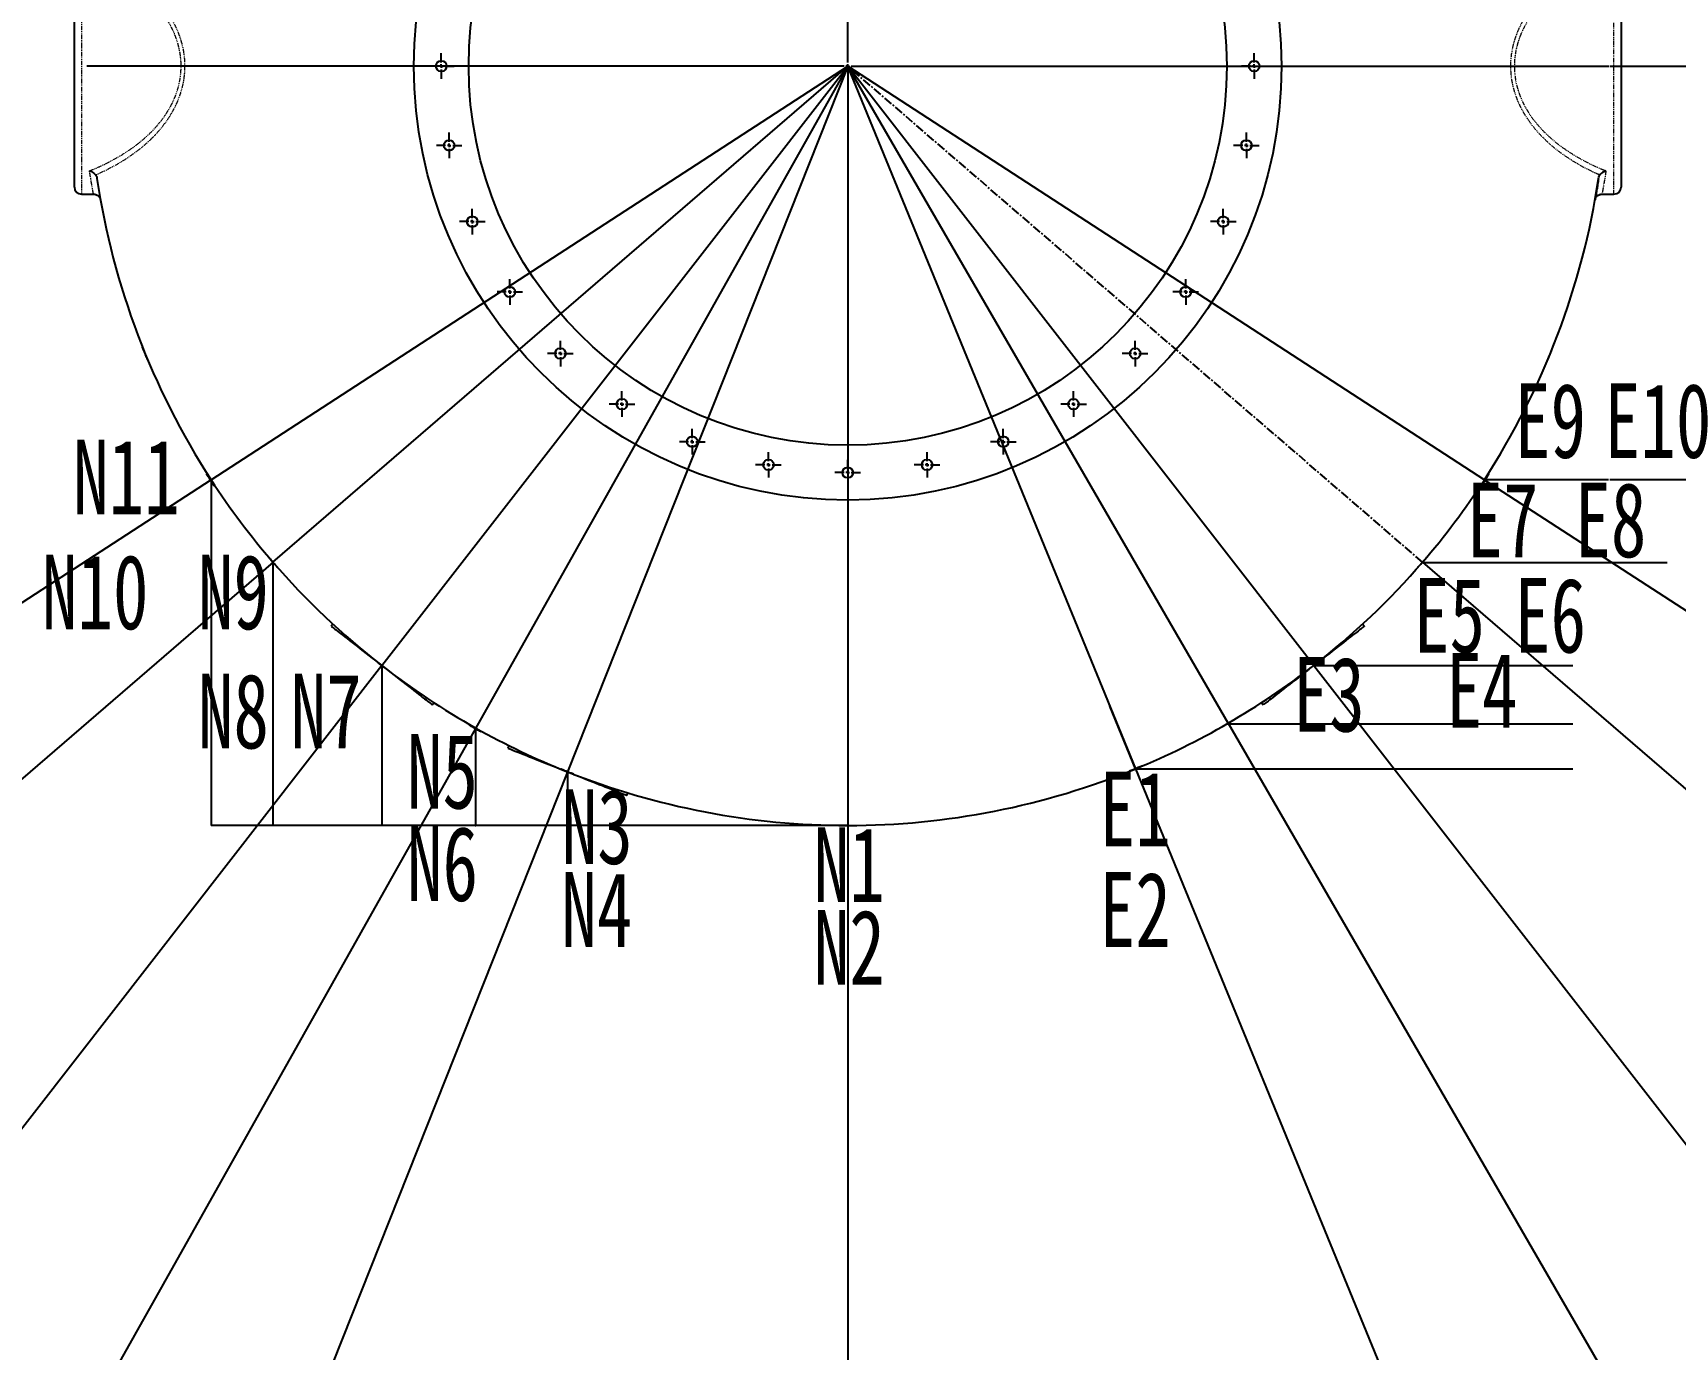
# Model space of a CAD drawing. Header units: millimetres. Extents: x -12403 to 8666, y -15213 to 13435.
# Drawn here: x -3255 to -876, y -13681 to -11775 of the extents above; entities that cross this region are included whole.
import ezdxf

# ---------------------------------------------------------------- set-up
doc = ezdxf.new("R2010")
doc.units = ezdxf.units.MM
doc.header["$PDSIZE"] = -1
doc.linetypes.add('CENTERX2', pattern=[20.32, 12.7, -2.54, 2.54, -2.54])
doc.linetypes.add('PHANTOM', pattern=[12.7, 6.35, -1.27, 1.27, -1.27, 1.27, -1.27])
doc.layers.add('10', color=7, linetype='Continuous')
doc.styles.add('SLDTEXTSTYLE0', font='TXT', dxfattribs={"width": 0.7})
doc.dimstyles.new('ISO-25', dxfattribs={"dimtxt": 2.5, "dimasz": 2.5, "dimexe": 1.25, "dimexo": 0.625, "dimtad": 1, "dimtxsty": 'Standard', "dimcen": 2.5, "dimadec": 0, "dimazin": 0, "dimtfac": 1, "dimtmove": 0, "dimatfit": 3, "dimfxl": 0, "dimarcsym": 0})
doc.dimstyles.new('SLDDIMSTYLE0', dxfattribs={"dimscale": 30, "dimtxt": 3.5, "dimasz": 3.5, "dimexe": 0, "dimexo": 0.0625, "dimgap": 0.875, "dimtad": 2, "dimdec": 1, "dimrnd": 1e-09, "dimzin": 12, "dimdsep": 46, "dimtxsty": 'SLDTEXTSTYLE0', "dimcen": 0.09, "dimadec": 0, "dimazin": 3, "dimtfac": 1, "dimtdec": 1, "dimtofl": 0, "dimtmove": 0, "dimatfit": 3, "dimfxl": 0, "dimfrac": 2, "dimtolj": 1, "dimtzin": 12, "dimarcsym": 0})

# ---------------------------------------------------------------- blocks, each defined once
blk = doc.blocks.new('*D232')
at = {"layer": '10', "color": 0, "lineweight": -2, "transparency": 16777216}
for p, q in [((-970.7, -11822.7), (-777.5, -11822.7)), ((-777.5, -12316.1), (-777.5, -11927.7)), ((-970.8, -12421.1), (-777.5, -12421.1))]:
    blk.add_line(p, q, dxfattribs=at)
at = {"layer": '10', "color": 0, "transparency": 16777216}
for points in [[(-795, -11927.7), (-760, -11927.7), (-777.5, -11822.7)], [(-795, -12316.1), (-760, -12316.1), (-777.5, -12421.1)]]:
    blk.add_solid(points, dxfattribs=at)
at = {"layer": 'Defpoints', "color": 0, "transparency": 16777216}
for p in [(-972.6, -11822.7), (-777.5, -11822.7), (-972.7, -12421.1)]:
    blk.add_point(p, dxfattribs=at)
at = {"layer": '10', "color": 0, "transparency": 16777216, "insert": (-751.3, -12069.2), "char_height": 105, "attachment_point": 2, "rotation": 90, "style": 'SLDTEXTSTYLE0'}
blk.add_mtext('\\A1;598.4', dxfattribs=at)
blk = doc.blocks.new('SW_CENTERMARKSYMBOL_37')
at = {"layer": '10', "color": 0}
for p, q in [((0, 0.167), (0, 20.417)), ((-0.167, 0), (-20.417, 0)), ((0, 0), (-0.083, 0)), ((0, 0), (0, 0.083)), ((0, 0), (0, -0.083)), ((0, 0), (0.083, 0)), ((0.167, 0), (20.417, 0)), ((0, -0.167), (0, -20.417))]:
    blk.add_line(p, q, dxfattribs=at)
blk = doc.blocks.new('SW_CENTERMARKSYMBOL_38')
at = {"layer": '10', "color": 0}
for p, q in [((-0.167, 0), (-0.6, 0)), ((0, 0), (-0.083, 0)), ((0, 0.167), (0, 0.6)), ((0, 0), (0, 0.083)), ((0, 0), (0, -0.083)), ((0, 0), (0.083, 0)), ((0.167, 0), (0.6, 0)), ((0, -0.167), (0, -0.6))]:
    blk.add_line(p, q, dxfattribs=at)
blk = doc.blocks.new('SW_CENTERMARKSYMBOL_39')
at = {"layer": '10', "color": 0}
for p, q in [((-0.167, 0), (-0.6, 0)), ((0, 0), (-0.083, 0)), ((0, 0.167), (0, 0.6)), ((0, 0), (0, 0.083)), ((0, 0), (0, -0.083)), ((0, 0), (0.083, 0)), ((0.167, 0), (0.6, 0)), ((0, -0.167), (0, -0.6))]:
    blk.add_line(p, q, dxfattribs=at)
blk = doc.blocks.new('SW_CENTERMARKSYMBOL_40')
at = {"layer": '10', "color": 0}
for p, q in [((-0.167, 0), (-0.6, 0)), ((0, 0), (-0.083, 0)), ((0, 0.167), (0, 0.6)), ((0, 0), (0, 0.083)), ((0, 0), (0, -0.083)), ((0, 0), (0.083, 0)), ((0.167, 0), (0.6, 0)), ((0, -0.167), (0, -0.6))]:
    blk.add_line(p, q, dxfattribs=at)
blk = doc.blocks.new('SW_CENTERMARKSYMBOL_41')
at = {"layer": '10', "color": 0}
for p, q in [((-0.167, 0), (-0.6, 0)), ((0, 0), (-0.083, 0)), ((0, 0.167), (0, 0.6)), ((0, 0), (0, 0.083)), ((0, 0), (0, -0.083)), ((0, 0), (0.083, 0)), ((0.167, 0), (0.6, 0)), ((0, -0.167), (0, -0.6))]:
    blk.add_line(p, q, dxfattribs=at)
blk = doc.blocks.new('SW_CENTERMARKSYMBOL_42')
at = {"layer": '10', "color": 0}
for p, q in [((-0.167, 0), (-0.6, 0)), ((0, 0), (-0.083, 0)), ((0, 0.167), (0, 0.6)), ((0, 0), (0, 0.083)), ((0, 0), (0, -0.083)), ((0, 0), (0.083, 0)), ((0.167, 0), (0.6, 0)), ((0, -0.167), (0, -0.6))]:
    blk.add_line(p, q, dxfattribs=at)
blk = doc.blocks.new('SW_CENTERMARKSYMBOL_43')
at = {"layer": '10', "color": 0}
for p, q in [((-0.167, 0), (-0.6, 0)), ((0, 0), (-0.083, 0)), ((0, 0.167), (0, 0.6)), ((0, 0), (0, 0.083)), ((0, 0), (0, -0.083)), ((0, 0), (0.083, 0)), ((0.167, 0), (0.6, 0)), ((0, -0.167), (0, -0.6))]:
    blk.add_line(p, q, dxfattribs=at)
blk = doc.blocks.new('SW_CENTERMARKSYMBOL_44')
at = {"layer": '10', "color": 0}
for p, q in [((-0.167, 0), (-0.6, 0)), ((0, 0), (-0.083, 0)), ((0, 0.167), (0, 0.6)), ((0, 0), (0, 0.083)), ((0, 0), (0, -0.083)), ((0, 0), (0.083, 0)), ((0.167, 0), (0.6, 0)), ((0, -0.167), (0, -0.6))]:
    blk.add_line(p, q, dxfattribs=at)
blk = doc.blocks.new('SW_CENTERMARKSYMBOL_45')
at = {"layer": '10', "color": 0}
for p, q in [((-0.167, 0), (-0.6, 0)), ((0, 0), (-0.083, 0)), ((0, 0.167), (0, 0.6)), ((0, 0), (0, 0.083)), ((0, 0), (0, -0.083)), ((0, 0), (0.083, 0)), ((0.167, 0), (0.6, 0)), ((0, -0.167), (0, -0.6))]:
    blk.add_line(p, q, dxfattribs=at)
blk = doc.blocks.new('SW_CENTERMARKSYMBOL_46')
at = {"layer": '10', "color": 0}
for p, q in [((-0.167, 0), (-0.6, 0)), ((0, 0), (-0.083, 0)), ((0, 0.167), (0, 0.6)), ((0, 0), (0, 0.083)), ((0, 0), (0, -0.083)), ((0, 0), (0.083, 0)), ((0.167, 0), (0.6, 0)), ((0, -0.167), (0, -0.6))]:
    blk.add_line(p, q, dxfattribs=at)
blk = doc.blocks.new('SW_CENTERMARKSYMBOL_47')
at = {"layer": '10', "color": 0}
for p, q in [((-0.167, 0), (-0.6, 0)), ((0, 0), (-0.083, 0)), ((0, 0.167), (0, 0.6)), ((0, 0), (0, 0.083)), ((0, 0), (0, -0.083)), ((0, 0), (0.083, 0)), ((0.167, 0), (0.6, 0)), ((0, -0.167), (0, -0.6))]:
    blk.add_line(p, q, dxfattribs=at)
blk = doc.blocks.new('SW_CENTERMARKSYMBOL_48')
at = {"layer": '10', "color": 0}
for p, q in [((-0.167, 0), (-0.6, 0)), ((0, 0), (-0.083, 0)), ((0, 0.167), (0, 0.6)), ((0, 0), (0, 0.083)), ((0, 0), (0, -0.083)), ((0, 0), (0.083, 0)), ((0.167, 0), (0.6, 0)), ((0, -0.167), (0, -0.6))]:
    blk.add_line(p, q, dxfattribs=at)
blk = doc.blocks.new('SW_CENTERMARKSYMBOL_49')
at = {"layer": '10', "color": 0}
for p, q in [((-0.167, 0), (-0.6, 0)), ((0, 0), (-0.083, 0)), ((0, 0.167), (0, 0.6)), ((0, 0), (0, 0.083)), ((0, 0), (0, -0.083)), ((0, 0), (0.083, 0)), ((0.167, 0), (0.6, 0)), ((0, -0.167), (0, -0.6))]:
    blk.add_line(p, q, dxfattribs=at)
blk = doc.blocks.new('SW_CENTERMARKSYMBOL_50')
at = {"layer": '10', "color": 0}
for p, q in [((-0.167, 0), (-0.6, 0)), ((0, 0), (-0.083, 0)), ((0, 0.167), (0, 0.6)), ((0, 0), (0, 0.083)), ((0, 0), (0, -0.083)), ((0, 0), (0.083, 0)), ((0.167, 0), (0.6, 0)), ((0, -0.167), (0, -0.6))]:
    blk.add_line(p, q, dxfattribs=at)
blk = doc.blocks.new('SW_CENTERMARKSYMBOL_51')
at = {"layer": '10', "color": 0}
for p, q in [((-0.167, 0), (-0.6, 0)), ((0, 0), (-0.083, 0)), ((0, 0.167), (0, 0.6)), ((0, 0), (0, 0.083)), ((0, 0), (0, -0.083)), ((0, 0), (0.083, 0)), ((0.167, 0), (0.6, 0)), ((0, -0.167), (0, -0.6))]:
    blk.add_line(p, q, dxfattribs=at)
blk = doc.blocks.new('SW_CENTERMARKSYMBOL_52')
at = {"layer": '10', "color": 0}
for p, q in [((-0.167, 0), (-0.6, 0)), ((0, 0), (-0.083, 0)), ((0, 0.167), (0, 0.6)), ((0, 0), (0, 0.083)), ((0, 0), (0, -0.083)), ((0, 0), (0.083, 0)), ((0.167, 0), (0.6, 0)), ((0, -0.167), (0, -0.6))]:
    blk.add_line(p, q, dxfattribs=at)
blk = doc.blocks.new('SW_CENTERMARKSYMBOL_53')
at = {"layer": '10', "color": 0}
for p, q in [((-0.167, 0), (-0.6, 0)), ((0, 0), (-0.083, 0)), ((0, 0.167), (0, 0.6)), ((0, 0), (0, 0.083)), ((0, 0), (0, -0.083)), ((0, 0), (0.083, 0)), ((0.167, 0), (0.6, 0)), ((0, -0.167), (0, -0.6))]:
    blk.add_line(p, q, dxfattribs=at)
blk = doc.blocks.new('SW_CENTERMARKSYMBOL_54')
at = {"layer": '10', "color": 0}
for p, q in [((-0.167, 0), (-0.6, 0)), ((0, 0), (-0.083, 0)), ((0, 0.167), (0, 0.6)), ((0, 0), (0, 0.083)), ((0, 0), (0, -0.083)), ((0, 0), (0.083, 0)), ((0.167, 0), (0.6, 0)), ((0, -0.167), (0, -0.6))]:
    blk.add_line(p, q, dxfattribs=at)
blk = doc.blocks.new('SW_CENTERMARKSYMBOL_70')
at = {"layer": '10', "color": 0}
for p, q in [((0, 0.167), (0, 35.667)), ((-0.167, 0), (-35.667, 0)), ((0, 0), (-0.083, 0)), ((0, 0), (0, 0.083)), ((0, 0), (0, -0.083)), ((0, 0), (0.083, 0)), ((0.167, 0), (35.667, 0)), ((0, -0.167), (0, -35.667))]:
    blk.add_line(p, q, dxfattribs=at)
blk = doc.blocks.new('*D236')
at = {"color": 0, "lineweight": -2, "transparency": 16777216}
for p, q in [((-2480.7, -12844.5), (-2954.4, -14036.5)), ((-2074.7, -12922.3), (-2074.7, -14204.9))]:
    blk.add_line(p, q, dxfattribs=at)
for start, end in [(250.9181, 253.3323), (264.883, 267.4091)]:
    blk.add_arc((-2074.7, -11822.7), 2322.2, start, end, dxfattribs=at)
at = {"color": 0, "transparency": 16777216}
for points in [[(-2839.9, -14033.7), (-2827.8, -14000.9), (-2932.3, -13980.8)], [(-2179.3, -14125.1), (-2180, -14160.1), (-2074.7, -14144.9)]]:
    blk.add_solid(points, dxfattribs=at)
at = {"layer": 'Defpoints', "color": 0, "transparency": 16777216}
for p in [(-2074.7, -11822.7), (-2480.7, -12844.5), (-2074.7, -12922.3), (-2654.1, -14071.5)]:
    blk.add_point(p, dxfattribs=at)
at = {"color": 0, "transparency": 16777216, "insert": (-2511.3, -14103.5), "char_height": 105, "attachment_point": 5}
blk.add_mtext('21,7°', dxfattribs=at)
blk = doc.blocks.new('*D237')
at = {"color": 0, "lineweight": -2, "transparency": 16777216}
for p, q in [((-1657.7, -12840.1), (-1165.8, -14040.1)), ((-2074.7, -12922.3), (-2074.7, -14219.1))]:
    blk.add_line(p, q, dxfattribs=at)
for start, end in [(287.3968, 289.7138), (272.5751, 275.0243)]:
    blk.add_arc((-2074.7, -11822.7), 2336.4, start, end, dxfattribs=at)
at = {"color": 0, "transparency": 16777216}
for points in [[(-1292.8, -14005.9), (-1280.3, -14038.5), (-1188.5, -13984.6)], [(-1969.3, -14174.3), (-1970.1, -14139.3), (-2074.7, -14159.1)]]:
    blk.add_solid(points, dxfattribs=at)
at = {"layer": 'Defpoints', "color": 0, "transparency": 16777216}
for p in [(-2074.7, -11822.7), (-1657.7, -12840.1), (-2074.7, -12922.3), (-1772.6, -14139.5)]:
    blk.add_point(p, dxfattribs=at)
at = {"color": 0, "transparency": 16777216, "insert": (-1623.1, -14115.1), "char_height": 105, "attachment_point": 5}
blk.add_mtext('22,3°', dxfattribs=at)
blk = doc.blocks.new('*D242')
at = {"color": 0, "lineweight": -2, "transparency": 16777216}
for p, q in [((-1523.6, -12774.2), (-238.2, -14993.8)), ((-1657.7, -12840.1), (-684.8, -15213.4)), ((-805.3, -15196.3), (-1299.3, -15196.3))]:
    blk.add_line(p, q, dxfattribs=at)
for start, end in [(293.9581, 298.4084), (290.6198, 292.2889)]:
    blk.add_arc((-2074.7, -11822.7), 3604.5, start, end, dxfattribs=at)
at = {"color": 0, "transparency": 16777216}
for points in [[(-368.4, -14977.9), (-351.3, -15008.4), (-268.2, -14941.8)], [(-604.1, -15132.7), (-617.9, -15100.6), (-707.6, -15157.9)]]:
    blk.add_solid(points, dxfattribs=at)
at = {"layer": 'Defpoints', "color": 0, "transparency": 16777216}
for p in [(-2074.7, -11822.7), (-2074.7, -11822.7), (-1523.6, -12774.2), (-1657.7, -12840.1), (-411.4, -15020.5)]:
    blk.add_point(p, dxfattribs=at)
at = {"color": 0, "transparency": 16777216, "insert": (-1104.8, -15089.3), "char_height": 105, "attachment_point": 5}
blk.add_mtext('7,8°', dxfattribs=at)
blk = doc.blocks.new('*D243')
at = {"color": 0, "lineweight": -2, "transparency": 16777216}
for p, q in [((-1399.8, -12690.7), (101.6, -14621.8)), ((-1523.6, -12774.2), (-297.8, -14890.9)), ((-419.5, -14890.2), (-913.4, -14890.2))]:
    blk.add_line(p, q, dxfattribs=at)
for start, end in [(301.8036, 306.14), (298.3514, 300.0775)]:
    blk.add_arc((-2074.7, -11822.7), 3485.6, start, end, dxfattribs=at)
at = {"color": 0, "transparency": 16777216}
for points in [[(-29.6, -14623.6), (-8.5, -14651.6), (64.8, -14574.4)], [(-228.8, -14800), (-246.8, -14769.9), (-327.8, -14838.9)]]:
    blk.add_solid(points, dxfattribs=at)
at = {"layer": 'Defpoints', "color": 0, "transparency": 16777216}
for p in [(-2074.7, -11822.7), (-2074.7, -11822.7), (-1399.8, -12690.7), (-1523.6, -12774.2), (-62, -14668.5)]:
    blk.add_point(p, dxfattribs=at)
at = {"color": 0, "transparency": 16777216, "insert": (-718.9, -14783.2), "char_height": 105, "attachment_point": 5}
blk.add_mtext('7,8°', dxfattribs=at)
blk = doc.blocks.new('*D244')
at = {"color": 0, "lineweight": -2, "transparency": 16777216}
for p, q in [((-1242.2, -12541), (621.2, -14148.9)), ((-1399.8, -12690.7), (111, -14633.8))]:
    blk.add_line(p, q, dxfattribs=at)
for start, end in [(320.9281, 322.6467), (307.8661, 319.2096), (304.4289, 306.1475)]:
    blk.add_arc((-2074.7, -11822.7), 3500.7, start, end, dxfattribs=at)
at = {"color": 0, "transparency": 16777216}
for points in [[(656.6, -14040.5), (629.7, -14018), (575.7, -14109.7)], [(-20.2, -14635.6), (0.8, -14663.6), (74.1, -14586.4)]]:
    blk.add_solid(points, dxfattribs=at)
at = {"layer": 'Defpoints', "color": 0, "transparency": 16777216}
for p in [(-2074.7, -11822.7), (-2074.7, -11822.7), (-1242.2, -12541), (-1399.8, -12690.7), (251.7, -14438.7)]:
    blk.add_point(p, dxfattribs=at)
at = {"color": 0, "transparency": 16777216, "insert": (336.8, -14360.5), "char_height": 105, "attachment_point": 5}
blk.add_mtext('11,3°', dxfattribs=at)
blk = doc.blocks.new('*D245')
at = {"color": 0, "lineweight": -2, "transparency": 16777216}
for p, q in [((-1151.7, -12422.1), (1100.7, -13885)), ((-1242.2, -12541), (792, -14296.3))]:
    blk.add_line(p, q, dxfattribs=at)
for start, end in [(328.6126, 330.2272), (319.2096, 326.9981), (315.9805, 317.595)]:
    blk.add_arc((-2074.7, -11822.7), 3726.3, start, end, dxfattribs=at)
at = {"color": 0, "transparency": 16777216}
for points in [[(1121.2, -13772.8), (1091.5, -13754.2), (1050.4, -13852.3)], [(663.7, -14324), (689.9, -14347.3), (746.5, -14257.1)]]:
    blk.add_solid(points, dxfattribs=at)
at = {"layer": 'Defpoints', "color": 0, "transparency": 16777216}
for p in [(-2074.7, -11822.7), (-2074.7, -11822.7), (-1151.7, -12422.1), (-1242.2, -12541), (853.9, -14126.8)]:
    blk.add_point(p, dxfattribs=at)
at = {"color": 0, "transparency": 16777216, "insert": (905.4, -14059.9), "char_height": 105, "attachment_point": 5}
blk.add_mtext('7,8°', dxfattribs=at)
blk = doc.blocks.new('*D246')
at = {"color": 0, "lineweight": -2, "transparency": 16777216}
for p, q in [((-2614, -12782.1), (-3750.9, -14804.4)), ((-2480.7, -12844.5), (-3337.9, -15001.5)), ((-3812.2, -14699.2), (-4306.1, -14699.2))]:
    blk.add_line(p, q, dxfattribs=at)
for start, end in [(238.8664, 240.6566), (242.4469, 246.537)]:
    blk.add_arc((-2074.7, -11822.7), 3360.5, start, end, dxfattribs=at)
at = {"color": 0, "transparency": 16777216}
for points in [[(-3637.5, -14817.5), (-3620.8, -14786.7), (-3721.5, -14752.1)], [(-3406, -14889.3), (-3419.4, -14921.6), (-3315.7, -14945.7)]]:
    blk.add_solid(points, dxfattribs=at)
at = {"layer": 'Defpoints', "color": 0, "transparency": 16777216}
for p in [(-2074.7, -11822.7), (-2074.7, -11822.7), (-2614, -12782.1), (-2480.7, -12844.5), (-3453.8, -14887.2)]:
    blk.add_point(p, dxfattribs=at)
at = {"color": 0, "transparency": 16777216, "insert": (-4111.7, -14592.3), "char_height": 105, "attachment_point": 5}
blk.add_mtext('7,7°', dxfattribs=at)
blk = doc.blocks.new('*D247')
at = {"color": 0, "lineweight": -2, "transparency": 16777216}
for p, q in [((-2749.6, -12690.7), (-4056.8, -14372)), ((-2614, -12782.1), (-3657.1, -14637.6)), ((-4101.8, -14258.8), (-4595.7, -14258.8))]:
    blk.add_line(p, q, dxfattribs=at)
for start, end in [(230.2355, 232.1339), (234.0324, 238.7582)]:
    blk.add_arc((-2074.7, -11822.7), 3169.1, start, end, dxfattribs=at)
at = {"color": 0, "transparency": 16777216}
for points in [[(-3946.5, -14401.6), (-3925.5, -14373.7), (-4019.9, -14324.6)], [(-3709.5, -14517.2), (-3727.2, -14547.4), (-3627.7, -14585.2)]]:
    blk.add_solid(points, dxfattribs=at)
at = {"layer": 'Defpoints', "color": 0, "transparency": 16777216}
for p in [(-2074.7, -11822.7), (-2074.7, -11822.7), (-2749.6, -12690.7), (-2614, -12782.1), (-3762.7, -14504.9)]:
    blk.add_point(p, dxfattribs=at)
at = {"color": 0, "transparency": 16777216, "insert": (-4401.2, -14151.8), "char_height": 105, "attachment_point": 5}
blk.add_mtext('8,5°', dxfattribs=at)
blk = doc.blocks.new('*D248')
at = {"color": 0, "lineweight": -2, "transparency": 16777216}
for p, q in [((-2907.1, -12541), (-4374, -13806.8)), ((-2749.6, -12690.7), (-3938.9, -14220.3))]:
    blk.add_line(p, q, dxfattribs=at)
for start, end in [(216.7486, 218.7695), (220.7904, 232.1339), (234.1549, 236.1758)]:
    blk.add_arc((-2074.7, -11822.7), 2977, start, end, dxfattribs=at)
at = {"color": 0, "transparency": 16777216}
for points in [[(-4382.3, -13675.7), (-4409.2, -13698.1), (-4328.6, -13767.6)], [(-3828.5, -14249.9), (-3807.5, -14221.9), (-3902, -14172.9)]]:
    blk.add_solid(points, dxfattribs=at)
at = {"layer": 'Defpoints', "color": 0, "transparency": 16777216}
for p in [(-2074.7, -11822.7), (-2074.7, -11822.7), (-2907.1, -12541), (-2749.6, -12690.7), (-4195.4, -13912)]:
    blk.add_point(p, dxfattribs=at)
at = {"color": 0, "transparency": 16777216, "insert": (-4125.3, -13980.8), "char_height": 105, "attachment_point": 5}
blk.add_mtext('11,3°', dxfattribs=at)
blk = doc.blocks.new('*D249')
at = {"color": 0, "lineweight": -2, "transparency": 16777216}
for p, q in [((-2996.8, -12421.6), (-4414.5, -13342.3)), ((-2907.1, -12541), (-4187, -13645.4)), ((-4419.7, -13220.5), (-4913.6, -13220.5))]:
    blk.add_line(p, q, dxfattribs=at)
for start, end in [(210.798, 213.0019), (215.2057, 218.5866)]:
    blk.add_arc((-2074.7, -11822.7), 2730, start, end, dxfattribs=at)
at = {"color": 0, "transparency": 16777216}
for points in [[(-4319.8, -13406.4), (-4290.8, -13386.8), (-4364.2, -13309.6)], [(-4195.1, -13514.2), (-4222.1, -13536.6), (-4141.5, -13606.2)]]:
    blk.add_solid(points, dxfattribs=at)
at = {"layer": 'Defpoints', "color": 0, "transparency": 16777216}
for p in [(-2074.7, -11822.7), (-2074.7, -11822.7), (-2996.8, -12421.6), (-2907.1, -12541), (-4220.2, -13510.7)]:
    blk.add_point(p, dxfattribs=at)
at = {"color": 0, "transparency": 16777216, "insert": (-4719.1, -13113.5), "char_height": 105, "attachment_point": 5}
blk.add_mtext('7,8°', dxfattribs=at)

msp = doc.modelspace()

# ---------------------------------------------------------------- linework, layer by layer
at = {"color": 7, "linetype": 'Continuous', "lineweight": 25}
for p, q in [((-3194.81, -11997.83), (-3194.81, -11647.63)), ((-954.56, -11647.63), (-954.56, -11997.83)), ((-3184.51, -12008.13), (-3167.12, -12008.13)), ((-982.22, -12008.13), (-964.86, -12008.13)), ((-3096.18, -12229.54), (-3096.22, -12229.56)), ((-3088.42, -12248.62), (-3088.38, -12248.6)), ((-1060.98, -12248.6), (-1060.94, -12248.62)), ((-1053.14, -12229.56), (-1053.18, -12229.54)), ((-3002.82, -12413.23), (-3003.23, -12413.5)), ((-3003.23, -12413.5), (-3003.21, -12413.54)), ((-3002.41, -12412.9), (-3003.21, -12413.54)), ((-1146.15, -12413.54), (-1146.96, -12412.9)), ((-1146.13, -12413.5), (-1146.54, -12413.23)), ((-1146.13, -12413.5), (-1146.15, -12413.54)), ((-2992.04, -12430.74), (-2991.13, -12430.26)), ((-2992.01, -12430.77), (-2991.6, -12430.51)), ((-1158.23, -12430.26), (-1157.32, -12430.74)), ((-1157.76, -12430.51), (-1157.35, -12430.77)), ((-2913.83, -12533.21), (-2913.86, -12533.24)), ((-1235.5, -12533.24), (-1235.53, -12533.21)), ((-2900.41, -12548.84), (-2900.37, -12548.81)), ((-1248.99, -12548.81), (-1248.95, -12548.84)), ((-2820.37, -12630.76), (-2822.77, -12633.84)), ((-1326.59, -12633.84), (-1328.99, -12630.75)), ((-2757.69, -12684.39), (-2757.72, -12684.42)), ((-2741.46, -12697.07), (-2741.43, -12697.03)), ((-1407.93, -12697.03), (-1407.9, -12697.07)), ((-1391.67, -12684.39), (-1391.67, -12684.38)), ((-1391.64, -12684.42), (-1391.67, -12684.39)), ((-2676.41, -12747.65), (-2674, -12744.56)), ((-1475.36, -12744.56), (-1472.95, -12747.65)), ((-1514.72, -12769.04), (-1514.74, -12769)), ((-1514.74, -12769), (-1514.74, -12769)), ((-2622.45, -12776.09), (-2622.98, -12777.03)), ((-2622.46, -12776.11), (-2622.98, -12777.03)), ((-2622.98, -12777.03), (-2622.98, -12777.03)), ((-2605.02, -12787.13), (-2604.49, -12786.19)), ((-2605.02, -12787.13), (-2604.5, -12786.21)), ((-2605.02, -12787.13), (-2605.02, -12787.13)), ((-1532.57, -12779.32), (-1532.54, -12779.36)), ((-2565.44, -12806.65), (-2566.89, -12810.29)), ((-2490.29, -12840.68), (-2490.31, -12840.72)), ((-1667.2, -12843.96), (-1667.19, -12844.01)), ((-1648.12, -12836.19), (-1648.14, -12836.15)), ((-2471.17, -12848.33), (-2471.15, -12848.28)), ((-2394.59, -12878.76), (-2393.15, -12875.12)), ((-2074.68, -12922.25), (-2064.38, -12922.25)), ((-2074.68, -12922.25), (-2064.38, -12922.25))]:
    msp.add_line(p, q, dxfattribs=at)
at = {"color": 8, "linetype": 'PHANTOM', "lineweight": 18}
for p, q in [((-3184.51, -11637.33), (-3184.51, -12008.13)), ((-964.86, -12008.13), (-964.86, -11637.33))]:
    msp.add_line(p, q, dxfattribs=at)
at = {"color": 7, "linetype": 'Continuous', "lineweight": 25, "flags": 128}
for points in [[(-3092.32, -12239.09), (-3093.08, -12237.23), (-3093.82, -12235.44), (-3094.49, -12233.79), (-3095.08, -12232.35), (-3095.57, -12231.16), (-3095.93, -12230.28), (-3096.15, -12229.74), (-3096.22, -12229.56)], [(-3088.42, -12248.62), (-3088.5, -12248.44), (-3088.72, -12247.9), (-3089.08, -12247.01), (-3089.57, -12245.83), (-3090.16, -12244.38), (-3090.83, -12242.74), (-3091.56, -12240.95), (-3092.32, -12239.09)], [(-1060.94, -12248.62), (-1060.86, -12248.44), (-1060.64, -12247.9), (-1060.28, -12247.01), (-1059.79, -12245.83), (-1059.2, -12244.38), (-1058.53, -12242.74), (-1057.8, -12240.95), (-1057.04, -12239.09)], [(-1057.04, -12239.09), (-1056.28, -12237.23), (-1055.54, -12235.44), (-1054.87, -12233.79), (-1054.28, -12232.35), (-1053.79, -12231.16), (-1053.43, -12230.28), (-1053.21, -12229.74), (-1053.14, -12229.56)], [(-2992.04, -12430.74), (-2992.06, -12430.7), (-2992.27, -12430.39), (-2992.66, -12429.78), (-2993.23, -12428.9), (-2993.97, -12427.77), (-2994.83, -12426.44), (-2995.8, -12424.95), (-2996.83, -12423.36), (-2997.89, -12421.73), (-2998.94, -12420.11), (-2999.94, -12418.56), (-3000.86, -12417.15), (-3001.67, -12415.91), (-3002.32, -12414.9), (-3002.81, -12414.15), (-3003.11, -12413.69), (-3003.21, -12413.54)], [(-1157.32, -12430.74), (-1157.22, -12430.58), (-1156.92, -12430.12), (-1156.44, -12429.37), (-1155.78, -12428.36), (-1154.98, -12427.12), (-1154.06, -12425.71), (-1153.05, -12424.16), (-1152, -12422.55), (-1150.94, -12420.91), (-1149.91, -12419.32), (-1148.94, -12417.84), (-1148.08, -12416.51), (-1147.35, -12415.38), (-1146.77, -12414.49), (-1146.38, -12413.89), (-1146.18, -12413.58), (-1146.15, -12413.54)], [(-2992.04, -12430.74), (-2992.04, -12430.74), (-2992.01, -12430.77)], [(-1157.32, -12430.74), (-1157.32, -12430.74), (-1157.35, -12430.77)], [(-2907.14, -12541.04), (-2908.45, -12539.52), (-2909.71, -12538.06), (-2910.87, -12536.71), (-2911.89, -12535.53), (-2912.73, -12534.56), (-2913.35, -12533.84), (-2913.73, -12533.39), (-2913.86, -12533.24)], [(-1242.23, -12541.04), (-1240.91, -12539.52), (-1239.65, -12538.06), (-1238.49, -12536.71), (-1237.47, -12535.53), (-1236.63, -12534.56), (-1236.01, -12533.84), (-1235.63, -12533.39), (-1235.5, -12533.24)], [(-2900.41, -12548.84), (-2900.54, -12548.69), (-2900.92, -12548.25), (-2901.54, -12547.52), (-2902.38, -12546.55), (-2903.4, -12545.37), (-2904.56, -12544.02), (-2905.82, -12542.56), (-2907.14, -12541.04)], [(-1248.95, -12548.84), (-1248.83, -12548.69), (-1248.44, -12548.25), (-1247.82, -12547.52), (-1246.98, -12546.55), (-1245.96, -12545.37), (-1244.8, -12544.02), (-1243.54, -12542.56), (-1242.23, -12541.04)], [(-2822.77, -12633.84), (-2822.63, -12633.96), (-2822.19, -12634.29), (-2821.47, -12634.85), (-2820.47, -12635.63), (-2819.19, -12636.63), (-2817.63, -12637.84), (-2815.81, -12639.26), (-2813.72, -12640.88), (-2811.38, -12642.7), (-2808.79, -12644.71), (-2805.98, -12646.9), (-2802.94, -12649.27), (-2799.68, -12651.79), (-2796.24, -12654.47), (-2792.6, -12657.3), (-2788.8, -12660.26), (-2784.84, -12663.33), (-2780.75, -12666.52), (-2776.53, -12669.8), (-2772.2, -12673.16), (-2767.79, -12676.59), (-2763.3, -12680.08), (-2758.76, -12683.61), (-2757.72, -12684.42)], [(-1326.59, -12633.84), (-1326.74, -12633.96), (-1327.17, -12634.29), (-1327.89, -12634.85), (-1328.89, -12635.63), (-1330.17, -12636.63), (-1331.73, -12637.84), (-1333.56, -12639.26), (-1335.64, -12640.88), (-1337.98, -12642.7), (-1340.57, -12644.71), (-1343.38, -12646.9), (-1346.43, -12649.27), (-1349.68, -12651.79), (-1353.12, -12654.47), (-1356.76, -12657.3), (-1360.56, -12660.26), (-1364.52, -12663.33), (-1368.61, -12666.52), (-1372.83, -12669.8), (-1377.16, -12673.16), (-1381.57, -12676.59), (-1386.06, -12680.08), (-1390.6, -12683.61), (-1391.64, -12684.42)], [(-2749.59, -12690.74), (-2751.17, -12689.51), (-2752.7, -12688.33), (-2754.11, -12687.23), (-2755.34, -12686.27), (-2756.35, -12685.49), (-2757.1, -12684.9), (-2757.56, -12684.54), (-2757.72, -12684.42)], [(-2741.46, -12697.07), (-2741.61, -12696.95), (-2742.08, -12696.59), (-2742.83, -12696), (-2743.84, -12695.22), (-2745.07, -12694.26), (-2746.48, -12693.16), (-2748, -12691.98), (-2749.59, -12690.74)], [(-2741.46, -12697.07), (-2740.42, -12697.88), (-2735.88, -12701.41), (-2731.39, -12704.9), (-2726.97, -12708.33), (-2722.65, -12711.69), (-2718.43, -12714.97), (-2714.33, -12718.16), (-2710.38, -12721.23), (-2706.57, -12724.19), (-2702.94, -12727.01), (-2699.49, -12729.7), (-2696.24, -12732.22), (-2693.2, -12734.59), (-2690.38, -12736.78), (-2687.8, -12738.79), (-2685.46, -12740.61), (-2683.37, -12742.23), (-2681.55, -12743.65), (-2679.99, -12744.86), (-2678.71, -12745.86), (-2677.7, -12746.64), (-2676.98, -12747.2), (-2676.55, -12747.53), (-2676.41, -12747.65)], [(-1407.9, -12697.07), (-1408.94, -12697.88), (-1413.49, -12701.41), (-1417.97, -12704.9), (-1422.39, -12708.33), (-1426.71, -12711.69), (-1430.93, -12714.97), (-1435.03, -12718.16), (-1438.99, -12721.23), (-1442.79, -12724.19), (-1446.42, -12727.01), (-1449.87, -12729.7), (-1453.12, -12732.22), (-1456.16, -12734.59), (-1458.98, -12736.78), (-1461.56, -12738.79), (-1463.9, -12740.61), (-1465.99, -12742.23), (-1467.82, -12743.65), (-1469.37, -12744.86), (-1470.66, -12745.86), (-1471.66, -12746.64), (-1472.38, -12747.2), (-1472.81, -12747.53), (-1472.95, -12747.65)], [(-1407.9, -12697.07), (-1407.75, -12696.95), (-1407.28, -12696.59), (-1406.53, -12696), (-1405.52, -12695.22), (-1404.29, -12694.26), (-1402.88, -12693.16), (-1401.36, -12691.98), (-1399.77, -12690.74)], [(-1399.77, -12690.74), (-1398.19, -12689.51), (-1396.66, -12688.33), (-1395.26, -12687.23), (-1394.02, -12686.27), (-1393.01, -12685.49), (-1392.26, -12684.9), (-1391.8, -12684.54), (-1391.64, -12684.42)], [(-1523.63, -12774.2), (-1521.89, -12773.19), (-1520.22, -12772.22), (-1518.68, -12771.33), (-1517.33, -12770.55), (-1516.22, -12769.91), (-1515.4, -12769.43), (-1514.89, -12769.14), (-1514.72, -12769.04)], [(-2605.02, -12787.13), (-2605.18, -12787.04), (-2605.66, -12786.77), (-2606.45, -12786.33), (-2607.5, -12785.73), (-2608.79, -12785.01), (-2610.27, -12784.18), (-2611.88, -12783.27), (-2613.57, -12782.32), (-2615.28, -12781.36), (-2616.94, -12780.43), (-2618.49, -12779.56), (-2619.88, -12778.77), (-2621.06, -12778.11), (-2621.98, -12777.59), (-2622.61, -12777.24), (-2622.94, -12777.05), (-2622.98, -12777.03)], [(-1532.54, -12779.36), (-1532.37, -12779.26), (-1531.87, -12778.97), (-1531.04, -12778.49), (-1529.93, -12777.85), (-1528.58, -12777.07), (-1527.04, -12776.17), (-1525.37, -12775.21), (-1523.63, -12774.2)], [(-2566.89, -12810.29), (-2566.72, -12810.36), (-2566.21, -12810.56), (-2565.36, -12810.9), (-2564.18, -12811.37), (-2562.67, -12811.97), (-2560.84, -12812.69), (-2558.69, -12813.55), (-2556.23, -12814.53), (-2553.48, -12815.62), (-2550.43, -12816.83), (-2547.12, -12818.15), (-2543.54, -12819.57), (-2539.71, -12821.09), (-2535.65, -12822.7), (-2531.38, -12824.4), (-2526.9, -12826.18), (-2522.24, -12828.03), (-2517.42, -12829.95), (-2512.45, -12831.92), (-2507.36, -12833.95), (-2502.16, -12836.01), (-2496.88, -12838.11), (-2491.54, -12840.23), (-2490.31, -12840.72)], [(-2480.74, -12844.53), (-2482.61, -12843.78), (-2484.4, -12843.07), (-2486.06, -12842.41), (-2487.51, -12841.84), (-2488.7, -12841.36), (-2489.58, -12841.01), (-2490.13, -12840.79), (-2490.31, -12840.72)], [(-2471.17, -12848.33), (-2471.35, -12848.26), (-2471.9, -12848.04), (-2472.78, -12847.69), (-2473.97, -12847.21), (-2475.42, -12846.64), (-2477.08, -12845.98), (-2478.87, -12845.27), (-2480.74, -12844.53)], [(-1657.66, -12840.1), (-1659.51, -12840.86), (-1661.3, -12841.59), (-1662.95, -12842.27), (-1664.39, -12842.86), (-1665.58, -12843.35), (-1666.46, -12843.71), (-1667, -12843.93), (-1667.19, -12844.01)], [(-1648.12, -12836.19), (-1648.31, -12836.27), (-1648.85, -12836.49), (-1649.73, -12836.85), (-1650.92, -12837.34), (-1652.36, -12837.93), (-1654.01, -12838.6), (-1655.8, -12839.34), (-1657.66, -12840.1)], [(-2471.17, -12848.33), (-2469.94, -12848.82), (-2464.6, -12850.94), (-2459.32, -12853.04), (-2454.12, -12855.1), (-2449.03, -12857.13), (-2444.06, -12859.1), (-2439.24, -12861.02), (-2434.58, -12862.87), (-2430.1, -12864.65), (-2425.83, -12866.35), (-2421.77, -12867.96), (-2417.94, -12869.48), (-2414.36, -12870.9), (-2411.05, -12872.22), (-2408, -12873.43), (-2405.25, -12874.52), (-2402.79, -12875.5), (-2400.64, -12876.36), (-2398.81, -12877.08), (-2397.3, -12877.68), (-2396.12, -12878.15), (-2395.27, -12878.49), (-2394.76, -12878.69), (-2394.59, -12878.76)]]:
    msp.add_lwpolyline(points, dxfattribs=at)
at = {"color": 7, "linetype": 'Continuous', "lineweight": 25}
for centre, radius in [((-2074.68, -11822.73), 628.3), ((-2074.68, -11822.73), 548.99), ((-2663.33, -11822.73), 7.73), ((-1486.04, -11822.73), 7.72), ((-2652.01, -11937.57), 7.72), ((-1497.35, -11937.57), 7.73), ((-2618.52, -12047.99), 7.73), ((-1530.84, -12047.99), 7.73), ((-2564.12, -12149.76), 7.73), ((-1585.24, -12149.76), 7.73), ((-2490.92, -12238.96), 7.73), ((-1658.45, -12238.96), 7.73), ((-2401.71, -12312.17), 7.73), ((-1747.65, -12312.17), 7.73), ((-2299.95, -12366.56), 7.73), ((-1849.42, -12366.56), 7.73), ((-2189.52, -12400.06), 7.73), ((-1959.84, -12400.06), 7.73), ((-2074.68, -12411.37), 7.73)]:
    msp.add_circle(centre, radius, dxfattribs=at)
for centre, radius, start, end in [((-2074.68, -11822.73), 1099.53, 188.50958, 213.00189), ((-2074.68, -11822.73), 1099.53, 326.99811, 351.49042), ((-3184.51, -11997.83), 10.3, 180, 270), ((-964.86, -11997.83), 10.3, 270, 0), ((-2074.68, -11822.73), 1099.53, 213.00189, 220.79045), ((-2074.68, -11822.73), 1099.53, 319.20955, 326.99811), ((-2074.68, -11822.73), 1099.53, 220.79045, 232.13394), ((-2074.68, -11822.73), 1099.53, 307.86606, 319.20955), ((-2074.68, -11822.73), 1099.53, 232.13394, 240.65663), ((-2074.68, -11822.73), 1099.53, 300.0775, 307.86606), ((-2074.68, -11822.73), 1099.53, 240.65663, 248.32727), ((-2074.68, -11822.73), 1099.53, 292.28894, 300.0775), ((-2074.68, -11822.73), 1099.53, 248.32727, 270), ((-2074.68, -11822.73), 1099.53, 270, 292.28894)]:
    msp.add_arc(centre, radius, start, end, dxfattribs=at)
at = {"color": 8, "linetype": 'PHANTOM', "lineweight": 18}
for points, knots in [([(-3172.88, -11974.51), (-3169.94, -11973.3), (-3162.09, -11970.06), (-3149.52, -11964.23), (-3135.28, -11956.78), (-3121.41, -11948.5), (-3108.89, -11939.93), (-3097.69, -11931.22), (-3087.75, -11922.48), (-3078.34, -11913), (-3069.58, -11902.75), (-3062.46, -11892.9), (-3056.83, -11883.7), (-3052.47, -11875.36), (-3048.64, -11866.66), (-3045.44, -11857.64), (-3042.94, -11848.38), (-3041.22, -11838.91), (-3040.28, -11829.32), (-3040.11, -11819.66), (-3040.75, -11810.05), (-3042.22, -11800.56), (-3044.44, -11791.25), (-3047.33, -11782.21), (-3051.2, -11772.65), (-3056.21, -11762.73), (-3062.43, -11752.61), (-3069.33, -11743.1), (-3077.49, -11733.39), (-3086.99, -11723.65), (-3097.88, -11714.02), (-3109.3, -11705.21), (-3121.15, -11697.17), (-3133.49, -11689.73), (-3146.26, -11682.88), (-3159.44, -11676.54), (-3168.4, -11672.81), (-3172.88, -11670.94)], [0, 0, 0, 0, 0.0234414, 0.0626982, 0.1020032, 0.1412873, 0.1805154, 0.2119302, 0.2434724, 0.2750076, 0.3064517, 0.337784, 0.3589462, 0.3802128, 0.4014884, 0.4227041, 0.4438234, 0.464709, 0.4856928, 0.506672, 0.5275514, 0.5484506, 0.5694359, 0.5904378, 0.6113598, 0.6383501, 0.6654384, 0.6925624, 0.7196018, 0.754086, 0.788662, 0.823312, 0.8579678, 0.8925191, 0.928338, 0.9641748, 1, 1, 1, 1]), ([(-3163.93, -11664.92), (-3163.58, -11665.07), (-3157.32, -11667.82), (-3145.28, -11673.56), (-3129.69, -11682.19), (-3116, -11690.87), (-3104.12, -11699.35), (-3092.69, -11708.62), (-3081.82, -11718.73), (-3072.33, -11728.95), (-3064.17, -11739.15), (-3057.26, -11749.15), (-3051.04, -11759.77), (-3046.04, -11770.18), (-3042.18, -11780.21), (-3039.28, -11789.71), (-3037.07, -11799.47), (-3035.6, -11809.43), (-3034.96, -11819.51), (-3035.12, -11829.64), (-3036.07, -11839.71), (-3037.78, -11849.64), (-3040.28, -11859.35), (-3043.48, -11868.8), (-3047.3, -11877.94), (-3051.67, -11886.71), (-3057.3, -11896.37), (-3064.4, -11906.7), (-3073.14, -11917.44), (-3082.56, -11927.41), (-3092.52, -11936.63), (-3104.02, -11946.04), (-3117.16, -11955.43), (-3131.98, -11964.62), (-3147.24, -11972.85), (-3157.99, -11977.92), (-3163.58, -11980.38), (-3163.93, -11980.54)], [0, 0, 0, 0, 0.00280368, 0.05045201, 0.09809458, 0.13316555, 0.16834403, 0.20351829, 0.23861818, 0.27362332, 0.30136076, 0.32918365, 0.35697294, 0.38466441, 0.40631754, 0.4280492, 0.44976576, 0.47139829, 0.49306868, 0.51483623, 0.53660784, 0.55828387, 0.58007038, 0.60195245, 0.62389187, 0.64582052, 0.66764618, 0.69959079, 0.73164967, 0.76379841, 0.79595179, 0.82797592, 0.87023072, 0.91255482, 0.95490524, 0.99719632, 1, 1, 1, 1]), ([(-985.43, -11980.54), (-985.78, -11980.38), (-987.43, -11979.66), (-993.98, -11976.71), (-1004.98, -11971.37), (-1019.23, -11963.52), (-1033.09, -11954.81), (-1045.62, -11945.8), (-1056.84, -11936.63), (-1066.8, -11927.41), (-1076.22, -11917.44), (-1084.96, -11906.7), (-1092.06, -11896.37), (-1097.69, -11886.71), (-1102.06, -11877.94), (-1105.88, -11868.8), (-1109.08, -11859.35), (-1111.58, -11849.64), (-1113.29, -11839.71), (-1114.24, -11829.64), (-1114.4, -11819.51), (-1113.76, -11809.43), (-1112.29, -11799.47), (-1110.08, -11789.71), (-1107.18, -11780.21), (-1103.32, -11770.18), (-1098.32, -11759.77), (-1092.1, -11749.15), (-1085.19, -11739.15), (-1077.03, -11728.95), (-1067.54, -11718.73), (-1056.67, -11708.62), (-1045.24, -11699.35), (-1033.37, -11690.87), (-1019.67, -11682.19), (-1004.08, -11673.56), (-992.04, -11667.82), (-985.78, -11665.07), (-985.43, -11664.92)], [0, 0, 0, 0, 0.0028037, 0.0132975, 0.0529667, 0.0926869, 0.1323858, 0.1720262, 0.2040503, 0.2362036, 0.2683522, 0.300411, 0.3323556, 0.3541812, 0.3761098, 0.3980491, 0.4199311, 0.4417176, 0.4633936, 0.4851651, 0.5069326, 0.5286029, 0.5502354, 0.5719519, 0.5936835, 0.6153366, 0.643028, 0.6708172, 0.69864, 0.7263774, 0.7613824, 0.7964822, 0.8316564, 0.8668348, 0.9019057, 0.9495481, 0.9971963, 1, 1, 1, 1]), ([(-976.48, -11670.94), (-980.96, -11672.81), (-989.93, -11676.54), (-1003.1, -11682.88), (-1015.88, -11689.73), (-1028.21, -11697.17), (-1040.06, -11705.21), (-1051.48, -11714.02), (-1062.37, -11723.65), (-1071.87, -11733.39), (-1080.03, -11743.1), (-1086.93, -11752.61), (-1093.16, -11762.73), (-1098.16, -11772.65), (-1102.03, -11782.21), (-1104.93, -11791.25), (-1107.14, -11800.56), (-1108.61, -11810.05), (-1109.25, -11819.66), (-1109.08, -11829.32), (-1108.14, -11838.91), (-1106.42, -11848.38), (-1103.92, -11857.64), (-1100.72, -11866.66), (-1096.9, -11875.36), (-1092.53, -11883.7), (-1086.9, -11892.9), (-1079.79, -11902.75), (-1071.03, -11913), (-1061.61, -11922.48), (-1051.67, -11931.22), (-1040.47, -11939.93), (-1027.95, -11948.5), (-1014.08, -11956.78), (-999.84, -11964.23), (-987.27, -11970.06), (-979.42, -11973.3), (-976.48, -11974.51)], [0, 0, 0, 0, 0.0358252, 0.071662, 0.1074809, 0.1420322, 0.176688, 0.211338, 0.245914, 0.2803982, 0.3074376, 0.3345616, 0.3616499, 0.3886402, 0.4095622, 0.4305641, 0.4515494, 0.4724486, 0.493328, 0.5143072, 0.535291, 0.5561766, 0.5772959, 0.5985116, 0.6197872, 0.6410538, 0.662216, 0.6935483, 0.7249924, 0.7565276, 0.7880698, 0.8194846, 0.8587127, 0.8979968, 0.9373018, 0.9765586, 1, 1, 1, 1]), ([(-3167.12, -12008.11), (-3167.12, -12008.12), (-3167.07, -12008.34), (-3167.22, -12007.57), (-3167.57, -12005.73), (-3168.18, -12002.4), (-3168.96, -11998.09), (-3169.84, -11993.12), (-3170.76, -11987.74), (-3171.77, -11981.61), (-3172.51, -11976.88), (-3172.88, -11974.51)], [0, 0, 0, 0, 0.0026058, 0.1384721, 0.2743394, 0.4142917, 0.5542421, 0.6646368, 0.775031, 0.8875156, 1, 1, 1, 1]), ([(-976.48, -11974.51), (-976.88, -11977.06), (-977.68, -11982.16), (-978.78, -11988.76), (-979.77, -11994.55), (-980.65, -11999.5), (-981.38, -12003.47), (-981.91, -12006.33), (-982.21, -12007.93), (-982.22, -12007.98), (-982.22, -12008)], [0, 0, 0, 0, 0.1214074, 0.2428123, 0.3670137, 0.4912132, 0.625322, 0.759432, 0.8974571, 1, 1, 1, 1])]:
    msp.add_open_spline(points, degree=3, knots=knots, dxfattribs=at)
at = {"color": 7, "linetype": 'Continuous', "lineweight": 25}
for points, knots in [([(-3172.88, -11974.51), (-3172.87, -11974.51), (-3171.76, -11974.8), (-3169.51, -11975.65), (-3166.31, -11977.67), (-3164.73, -11979.58), (-3163.93, -11980.54)], [0, 0, 0, 0, 0.00197894, 0.32743235, 0.66307058, 1, 1, 1, 1]), ([(-3163.93, -11980.54), (-3163.64, -11981.01), (-3163.05, -11981.96), (-3162.44, -11983.63), (-3162.22, -11984.82), (-3162.1, -11985.43)], [0, 0, 0, 0, 0.31818942, 0.64757129, 1, 1, 1, 1]), ([(-987.34, -11985.9), (-987.55, -11987.32), (-988.21, -11991.76), (-989.2, -11997.94), (-990.27, -12004.43), (-991.13, -12009.51), (-991.79, -12013.32), (-992.21, -12015.67), (-992.4, -12016.71), (-992.37, -12016.52), (-992.36, -12016.48)], [0, 0, 0, 0, 0.0701878, 0.2191766, 0.3676332, 0.5157786, 0.6644581, 0.8131348, 0.9612733, 1, 1, 1, 1]), ([(-987.26, -11985.43), (-987.02, -11984.29), (-986.66, -11982.54), (-985.75, -11981.06), (-985.43, -11980.54)], [0, 0, 0, 0, 0.6481322, 1, 1, 1, 1]), ([(-976.48, -11974.51), (-976.49, -11974.51), (-977.58, -11974.79), (-979.82, -11975.64), (-983.03, -11977.66), (-984.63, -11979.58), (-985.43, -11980.54)], [0, 0, 0, 0, 0.001979, 0.3229928, 0.6608305, 1, 1, 1, 1]), ([(-3167.12, -12008.16), (-3166.71, -12008.16), (-3165.75, -12008.16), (-3164.3, -12008.48), (-3162.82, -12009.02), (-3161.51, -12009.74), (-3160.39, -12010.59), (-3159.45, -12011.51), (-3158.69, -12012.47), (-3158.1, -12013.41), (-3157.67, -12014.29), (-3157.38, -12015.04), (-3157.2, -12015.61), (-3157.11, -12015.98), (-3157.07, -12016.15), (-3157.06, -12016.21), (-3157.05, -12016.23)], [0, 0, 0, 0, 0.0852612, 0.2014584, 0.3115995, 0.4159646, 0.5145499, 0.6070319, 0.6928454, 0.7710847, 0.840416, 0.8985902, 0.9409233, 0.9681776, 0.986311, 1, 1, 1, 1]), ([(-992.28, -12016.13), (-992.26, -12016.06), (-992.17, -12015.63), (-991.93, -12014.87), (-991.47, -12013.79), (-990.77, -12012.56), (-989.79, -12011.33), (-988.56, -12010.22), (-987.23, -12009.34), (-985.72, -12008.65), (-984.08, -12008.24), (-982.89, -12008.06), (-982.28, -12008.11), (-982.23, -12008.11)], [0, 0, 0, 0, 0.0153707, 0.0949085, 0.1728226, 0.2676803, 0.3994186, 0.5106324, 0.624483, 0.7438669, 0.8662057, 0.9901824, 1, 1, 1, 1])]:
    msp.add_open_spline(points, degree=3, knots=knots, dxfattribs=at)
at = {"layer": '10', "color": 5}
for p, q in [((-2996.8, -12421.6), (-2074.68, -11822.73)), ((-2907.14, -12541.04), (-2074.68, -11822.73)), ((-2749.59, -12690.74), (-2074.68, -11822.73)), ((-2074.68, -11822.73), (-2614, -12782.08)), ((-2074.68, -11822.73), (-2480.74, -12844.53))]:
    msp.add_line(p, q, dxfattribs=at)
at = {"layer": '10', "color": 96}
for p in [(-1657.66, -12840.1), (-1523.63, -12774.2), (-1399.77, -12690.74), (-1151.74, -12422.14)]:
    msp.add_line(p, (-2074.68, -11822.73), dxfattribs=at)
at = {"layer": '10', "color": 96, "linetype": 'CENTERX2'}
msp.add_line((-1242.23, -12541.04), (-2074.68, -11822.73), dxfattribs=at)
at = {"layer": '10'}
for p, q in [((-2074.68, -11822.73), (-2074.68, -12951.57)), ((-2996.8, -12421.6), (-2996.8, -12922.25)), ((-1152.25, -12421.13), (-972.69, -12421.13)), ((-2907.14, -12541.04), (-2907.14, -12922.25)), ((-1242.79, -12541.69), (-887.89, -12541.69)), ((-2749.59, -12690.74), (-2749.59, -12922.25)), ((-1399.77, -12690.74), (-1024.33, -12690.74)), ((-1657.92, -12840.21), (-1694.85, -12749.35)), ((-2614, -12782.08), (-2614, -12922.25)), ((-1525.17, -12775.09), (-1024.33, -12775.09)), ((-2480.74, -12844.53), (-2480.74, -12922.25)), ((-1657.92, -12840.21), (-1024.33, -12840.21)), ((-2074.68, -12922.25), (-2996.8, -12922.25)), ((-2074.68, -12922.25), (-2749.59, -12922.25))]:
    msp.add_line(p, q, dxfattribs=at)
for p in [(-1152.25, -12421.13), (-1242.79, -12541.69), (-2749.59, -12690.74), (-1399.77, -12690.74), (-1525.17, -12775.09), (-1657.92, -12840.21), (-2614, -12922.25)]:
    msp.add_point(p, dxfattribs=at)

# ---------------------------------------------------------------- block references
at = {"layer": '10', "xscale": 30.9, "yscale": 30.9, "zscale": 30.9}
for name, p in [('SW_CENTERMARKSYMBOL_70', (-2074.68, -11822.73)), ('SW_CENTERMARKSYMBOL_37', (-2074.68, -11822.73)), ('SW_CENTERMARKSYMBOL_38', (-2663.33, -11822.73)), ('SW_CENTERMARKSYMBOL_54', (-1486.04, -11822.73)), ('SW_CENTERMARKSYMBOL_39', (-2652.01, -11937.57)), ('SW_CENTERMARKSYMBOL_53', (-1497.35, -11937.57)), ('SW_CENTERMARKSYMBOL_40', (-2618.52, -12047.99)), ('SW_CENTERMARKSYMBOL_52', (-1530.84, -12047.99)), ('SW_CENTERMARKSYMBOL_41', (-2564.12, -12149.76)), ('SW_CENTERMARKSYMBOL_51', (-1585.24, -12149.76)), ('SW_CENTERMARKSYMBOL_42', (-2490.92, -12238.96)), ('SW_CENTERMARKSYMBOL_50', (-1658.45, -12238.96)), ('SW_CENTERMARKSYMBOL_43', (-2401.71, -12312.17)), ('SW_CENTERMARKSYMBOL_49', (-1747.65, -12312.17)), ('SW_CENTERMARKSYMBOL_44', (-2299.95, -12366.56)), ('SW_CENTERMARKSYMBOL_48', (-1849.42, -12366.56)), ('SW_CENTERMARKSYMBOL_45', (-2189.52, -12400.06)), ('SW_CENTERMARKSYMBOL_46', (-2074.68, -12411.37)), ('SW_CENTERMARKSYMBOL_47', (-1959.84, -12400.06))]:
    msp.add_blockref(name, p, dxfattribs=at)

# ---------------------------------------------------------------- texts
at = {"layer": '10', "char_height": 108.15, "attachment_point": 1, "style": 'SLDTEXTSTYLE0'}
for s, insert in [('E9', (-1108.35, -12281.87)), ('E10', (-978.23, -12281.87)), ('N11', (-3196.75, -12363.45)), ('E7', (-1177.22, -12425.7)), ('E8', (-1020.91, -12425.7)), ('N10', (-3241.95, -12530.02)), ('N9', (-3016, -12530.02)), ('E5', (-1254.54, -12563.87)), ('E6', (-1108.35, -12563.87)), ('E3', (-1428.83, -12678.27)), ('E4', (-1207.5, -12672.36)), ('N8', (-3016, -12702.52)), ('N7', (-2881.55, -12702.52)), ('N5', (-2713.15, -12789.67)), ('E1', (-1709.72, -12844.28)), ('N3', (-2488.98, -12869.94)), ('N6', (-2713.15, -12923.5)), ('N1', (-2123.91, -12924.98)), ('N4', (-2489.51, -12989.92)), ('E2', (-1709.72, -12989.92)), ('N2', (-2123.91, -13044.51))]:
    msp.add_mtext(s, dxfattribs=dict(at, insert=insert))

# ---------------------------------------------------------------- dimensions: what is measured, and where the dimension line sits
for base, line1, line2, picture, middle in [((-4220.21, -13510.74), ((-2996.8, -12421.6), (-2074.68, -11822.73)), ((-2907.14, -12541.04), (-2074.68, -11822.73)), '*D249', (-4719.12, -13113.53)), ((-3762.7, -14504.88), ((-2749.59, -12690.74), (-2074.68, -11822.73)), ((-2074.68, -11822.73), (-2614, -12782.08)), '*D247', (-4401.23, -14151.8)), ((-4195.43, -13911.99), ((-2907.14, -12541.04), (-2074.68, -11822.73)), ((-2749.59, -12690.74), (-2074.68, -11822.73)), '*D248', (-4125.34, -13980.82)), ((-3453.83, -14887.23), ((-2074.68, -11822.73), (-2614, -12782.08)), ((-2074.68, -11822.73), (-2480.74, -12844.53)), '*D246', (-4111.67, -14592.26)), ((-411.36, -15020.47), ((-1523.63, -12774.2), (-2074.68, -11822.73)), ((-1657.66, -12840.1), (-2074.68, -11822.73)), '*D242', (-1104.78, -15089.32)), ((-62.02, -14668.48), ((-1399.77, -12690.74), (-2074.68, -11822.73)), ((-1523.63, -12774.2), (-2074.68, -11822.73)), '*D243', (-718.94, -14783.22)), ((251.71, -14438.66), ((-1242.23, -12541.04), (-2074.68, -11822.73)), ((-1399.77, -12690.74), (-2074.68, -11822.73)), '*D244', (336.75, -14360.49)), ((853.91, -14126.82), ((-1151.74, -12422.14), (-2074.68, -11822.73)), ((-1242.23, -12541.04), (-2074.68, -11822.73)), '*D245', (905.35, -14059.89))]:
    dim = msp.add_angular_dim_2l(base=base, line1=line1, line2=line2, dimstyle='ISO-25', override={"dimscale": 30, "dimtxt": 3.5, "dimasz": 3.5, "dimexe": 2, "dimexo": 0, "dimgap": 1.524, "dimtih": 1, "dimtoh": 1, "dimdec": 1, "dimzin": 0, "dimadec": 1, "dimtdec": 1, "dimtzin": 0})
    dim.commit()
    dim.dimension.update_dxf_attribs({"geometry": picture, "text_midpoint": middle})
for base, p1, p2, picture, middle in [((-2654.1, -14071.5), (-2480.74, -12844.53), (-2074.68, -12922.25), '*D236', (-2511.27, -14103.53)), ((-1772.56, -14139.53), (-2074.68, -12922.25), (-1657.66, -12840.1), '*D237', (-1623.09, -14115.08))]:
    dim = msp.add_angular_dim_3p(base=base, center=(-2074.68, -11822.73), p1=p1, p2=p2, dimstyle='ISO-25', override={"dimscale": 30, "dimtxt": 3.5, "dimasz": 3.5, "dimexe": 2, "dimexo": 0, "dimgap": 1.524, "dimtih": 1, "dimtoh": 1, "dimdec": 1, "dimzin": 0, "dimadec": 1, "dimtdec": 1, "dimtzin": 0})
    dim.commit()
    dim.dimension.update_dxf_attribs({"geometry": picture, "text_midpoint": middle})
at = {"layer": '10'}
dim = msp.add_linear_dim(base=(-777.51, -11822.73), p1=(-972.69, -12421.13), p2=(-972.58, -11822.73), angle=90, dimstyle='SLDDIMSTYLE0', dxfattribs=at)
dim.commit()
dim.dimension.update_dxf_attribs({"geometry": '*D232', "text_midpoint": (-777.51, -12069.17), "dimtype": 160})

doc.saveas('drawing.dxf')
